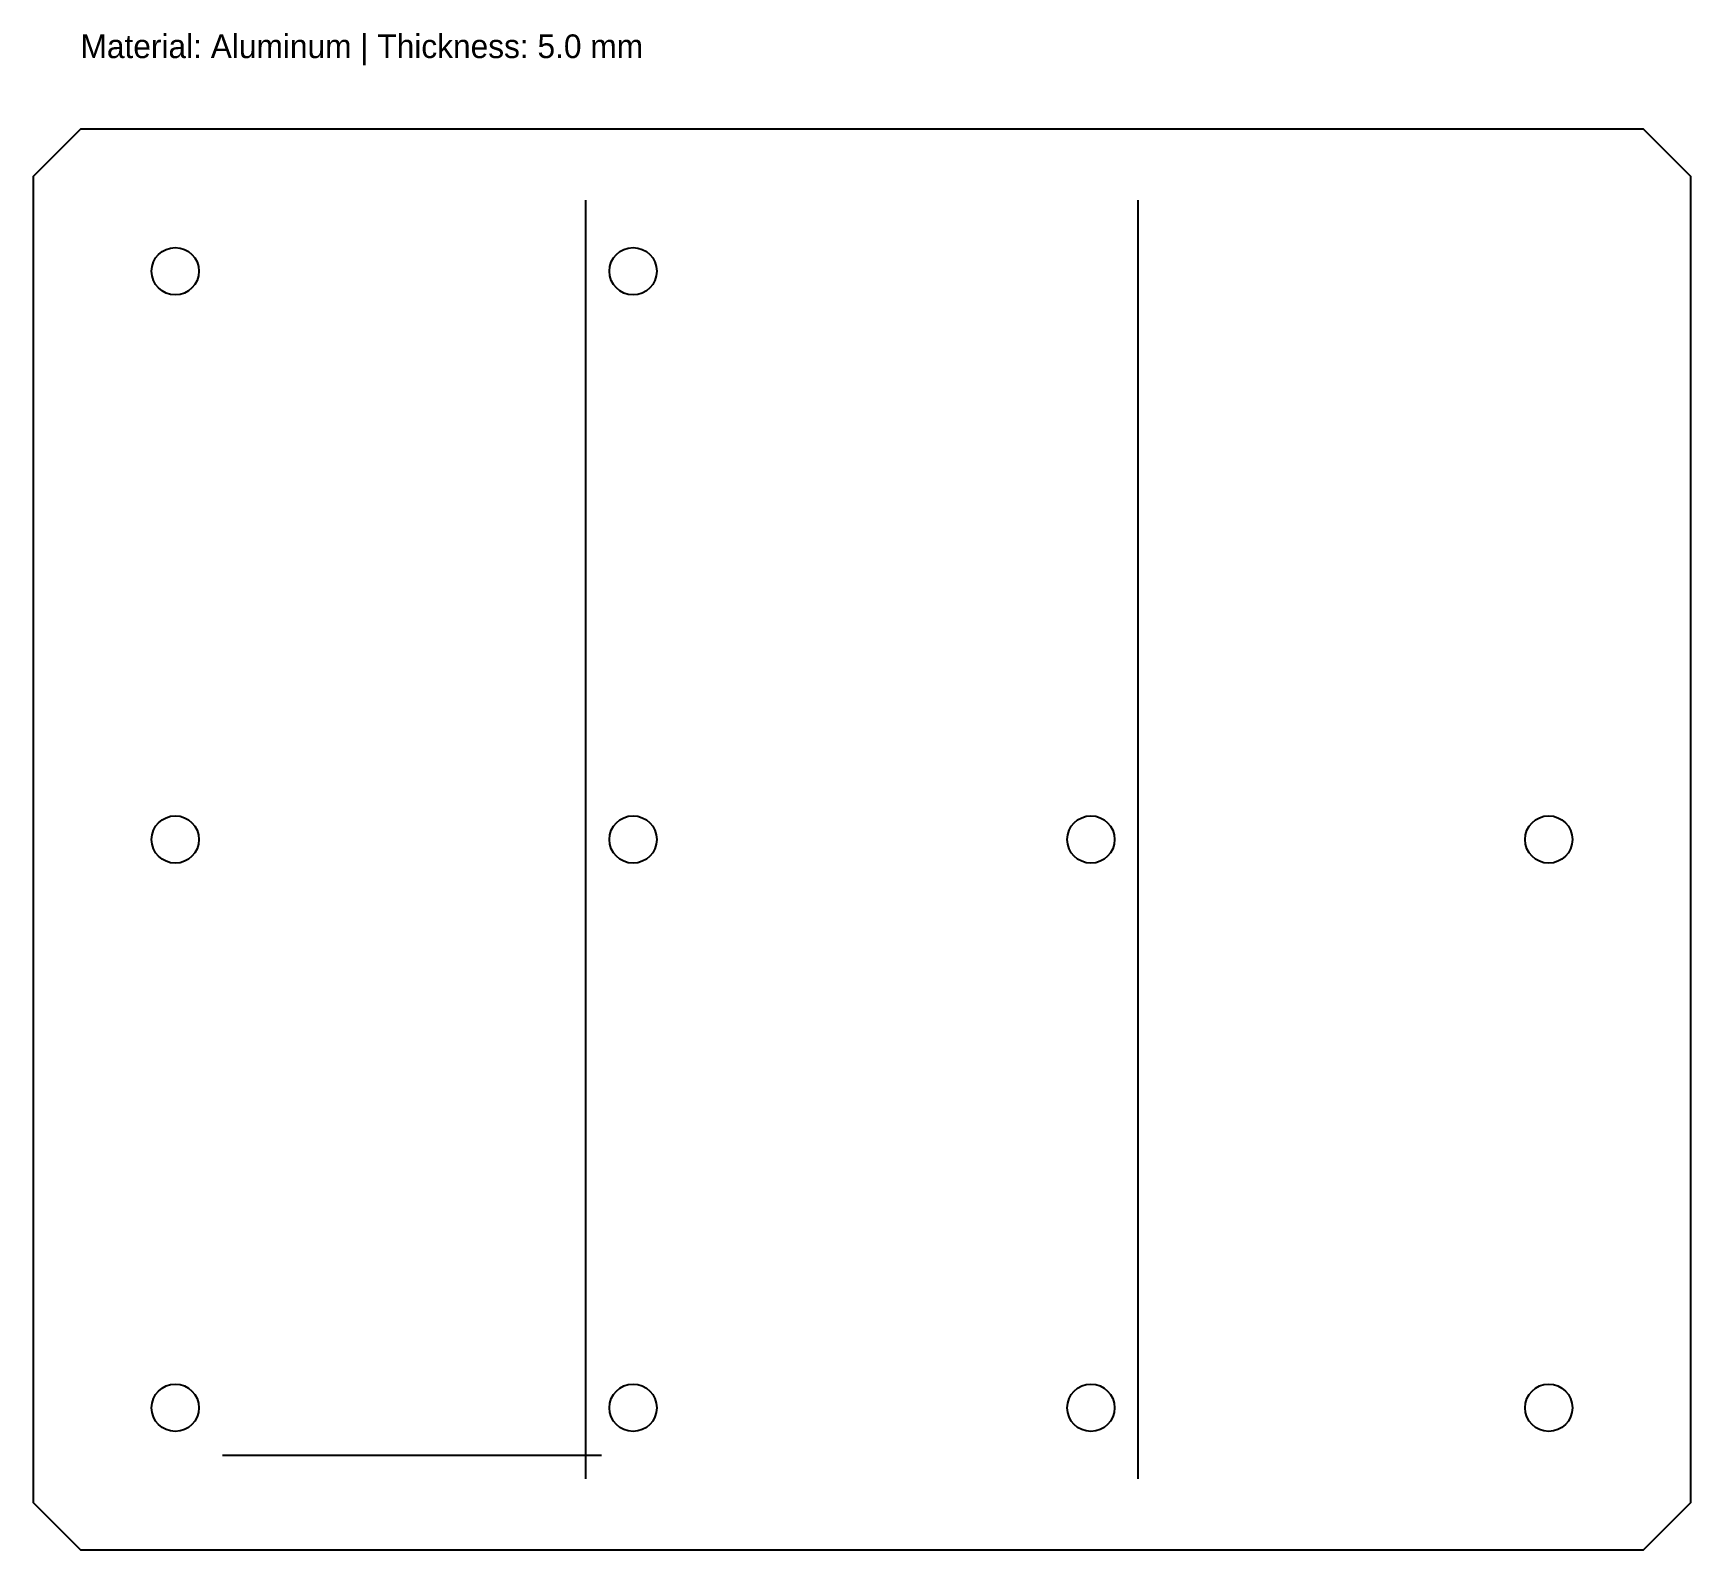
# Model space of a CAD drawing. Header units: metres. Extents: x 0 to 350, y 0 to 320.
import ezdxf

# ---------------------------------------------------------------- set-up
doc = ezdxf.new("R2010")
doc.units = ezdxf.units.M

msp = doc.modelspace()

# ---------------------------------------------------------------- linework, layer by layer
at = {"layer": 'BEND'}
for p, q in [((116.67, 15), (116.67, 285)), ((233.33, 15), (233.33, 285))]:
    msp.add_line(p, q, dxfattribs=at)
at = {"layer": 'CUT'}
msp.add_lwpolyline([(10, 0), (340, 0), (350, 10), (350, 290), (340, 300), (10, 300), (0, 290), (0, 10)], close=True, dxfattribs=at)
at = {"layer": 'HOLES'}
for centre in [(30, 270), (126.67, 270), (30, 150), (126.67, 150), (223.33, 150), (320, 150), (30, 30), (126.67, 30), (223.33, 30), (320, 30)]:
    msp.add_circle(centre, 5, dxfattribs=at)
at = {"layer": 'WELDS', "linetype": 'CONTINUOUS'}
msp.add_line((40, 20), (120, 20), dxfattribs=at)

# ---------------------------------------------------------------- texts
at = {"layer": 'NOTES'}
msp.add_text('Material: Aluminum | Thickness: 5.0 mm', height=5, dxfattribs=at).set_placement((10, 315))

doc.saveas('drawing.dxf')
